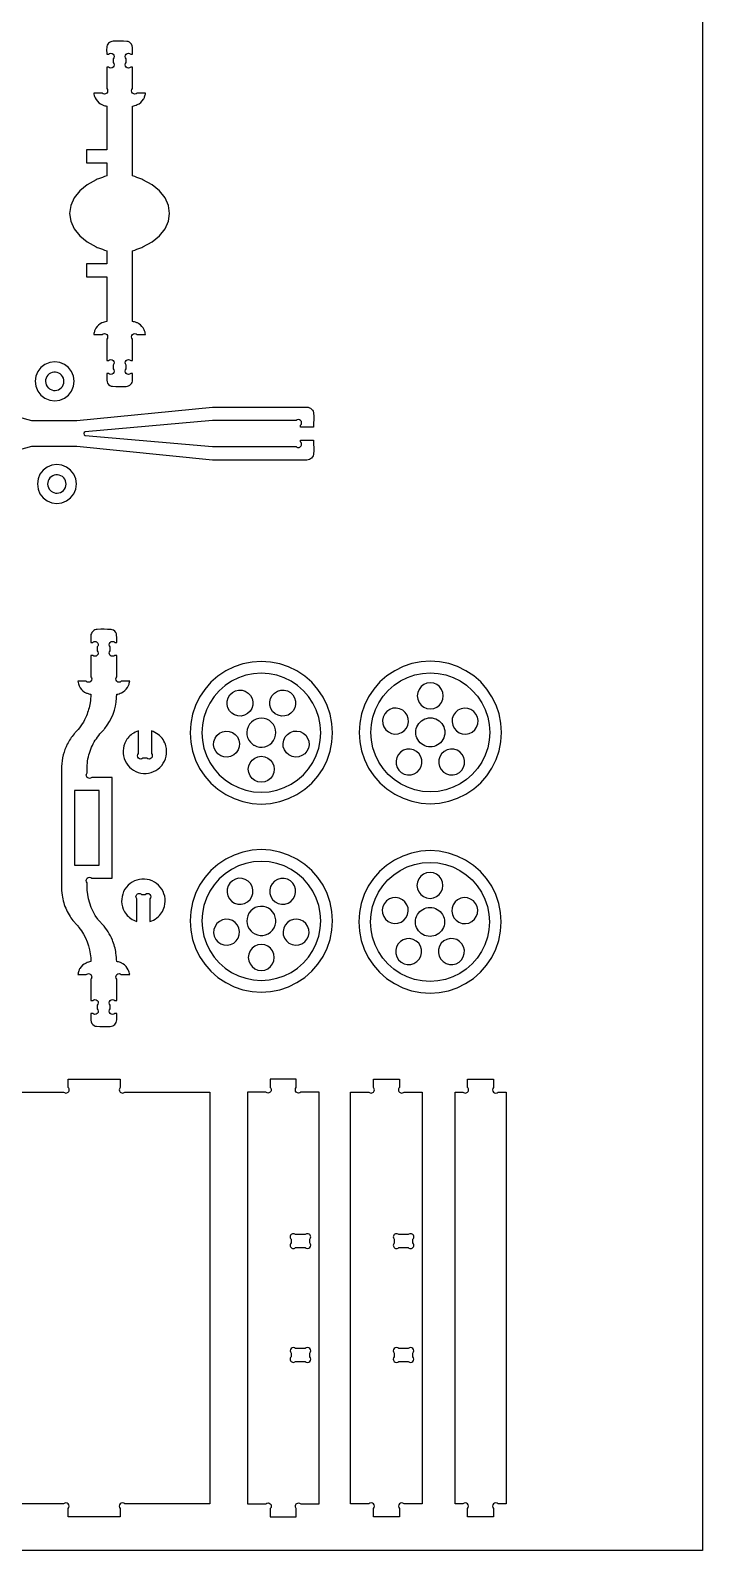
# Model space of a CAD drawing. Extents: x -745 to 183, y -809 to 482.
# Drawn here: x -128 to 183, y -809 to -106 of the extents above; entities that cross this region are included whole.
import ezdxf

# ---------------------------------------------------------------- set-up
doc = ezdxf.new("R2010")
doc.units = 0
doc.header["$MEASUREMENT"] = 0
doc.layers.get('0').update_dxf_attribs({"linetype": 'CONTINUOUS'})
doc.layers.add('ENGRAVE', color=1, linetype='CONTINUOUS')
doc.layers.add('LAYER_1', color=18, linetype='CONTINUOUS')

msp = doc.modelspace()

# ---------------------------------------------------------------- linework, layer by layer
msp.add_lwpolyline([(-745.43, -808.79), (-745.43, 481.66), (182.93, 481.66), (182.93, -808.79)], close=True)
at = {"layer": 'ENGRAVE'}
for points in [[(-35.04, -454.33), (-31.82, -455.92), (-28.41, -457.08), (-24.88, -457.78), (-21.3, -458.01), (-17.71, -457.78), (-14.18, -457.08), (-10.77, -455.92), (-7.55, -454.33), (-4.56, -452.33), (-1.85, -449.96), (0.52, -447.25), (2.52, -444.26), (4.11, -441.04), (5.26, -437.63), (5.97, -434.1), (6.2, -430.52), (5.97, -426.93), (5.26, -423.4), (4.11, -419.99), (2.52, -416.77), (0.52, -413.78), (-1.85, -411.07), (-4.56, -408.7), (-7.55, -406.7), (-10.77, -405.11), (-14.18, -403.96), (-17.71, -403.25), (-21.3, -403.02), (-24.88, -403.25), (-28.41, -403.96), (-31.82, -405.11), (-35.04, -406.7), (-38.03, -408.7), (-40.74, -411.07), (-43.11, -413.78), (-45.11, -416.77), (-46.7, -419.99), (-47.86, -423.4), (-48.56, -426.93), (-48.79, -430.52), (-48.56, -434.1), (-47.86, -437.63), (-46.7, -441.04), (-45.11, -444.26), (-43.11, -447.25), (-40.74, -449.96), (-38.03, -452.33)], [(40.17, -452.17), (37.47, -449.8), (35.09, -447.1), (33.1, -444.11), (31.51, -440.88), (30.35, -437.47), (29.65, -433.95), (29.41, -430.36), (29.65, -426.77), (30.35, -423.24), (31.51, -419.84), (33.1, -416.61), (35.09, -413.62), (37.47, -410.91), (40.17, -408.54), (43.16, -406.55), (46.39, -404.95), (49.79, -403.8), (53.32, -403.1), (56.91, -402.86), (60.5, -403.1), (64.03, -403.8), (67.43, -404.95), (70.66, -406.55), (73.65, -408.54), (76.35, -410.91), (78.72, -413.62), (80.72, -416.61), (82.31, -419.84), (83.47, -423.24), (84.17, -426.77), (84.41, -430.36), (84.17, -433.95), (83.47, -437.47), (82.31, -440.88), (80.72, -444.11), (78.72, -447.1), (76.35, -449.8), (73.65, -452.17), (70.66, -454.17), (67.43, -455.76), (64.03, -456.92), (60.5, -457.62), (56.91, -457.85), (53.32, -457.62), (49.79, -456.92), (46.39, -455.76), (43.16, -454.17)], [(-38.03, -539.36), (-35.04, -541.36), (-31.82, -542.95), (-28.41, -544.1), (-24.88, -544.81), (-21.3, -545.04), (-17.71, -544.81), (-14.18, -544.1), (-10.77, -542.95), (-7.55, -541.36), (-4.56, -539.36), (-1.85, -536.99), (0.52, -534.28), (2.52, -531.29), (4.11, -528.07), (5.26, -524.66), (5.97, -521.13), (6.2, -517.54), (5.97, -513.96), (5.26, -510.43), (4.11, -507.02), (2.52, -503.8), (0.52, -500.81), (-1.85, -498.1), (-4.56, -495.73), (-7.55, -493.73), (-10.77, -492.14), (-14.18, -490.98), (-17.71, -490.28), (-21.3, -490.05), (-24.88, -490.28), (-28.41, -490.98), (-31.82, -492.14), (-35.04, -493.73), (-38.03, -495.73), (-40.74, -498.1), (-43.11, -500.81), (-45.11, -503.8), (-46.7, -507.02), (-47.86, -510.43), (-48.56, -513.96), (-48.79, -517.54), (-48.56, -521.13), (-47.86, -524.66), (-46.7, -528.07), (-45.11, -531.29), (-43.11, -534.28), (-40.74, -536.99)], [(43.02, -541.83), (40.03, -539.83), (37.33, -537.46), (34.95, -534.76), (32.96, -531.77), (31.36, -528.54), (30.21, -525.13), (29.51, -521.61), (29.27, -518.02), (29.51, -514.43), (30.21, -510.9), (31.36, -507.5), (32.96, -504.27), (34.95, -501.28), (37.33, -498.57), (40.03, -496.2), (43.02, -494.21), (46.25, -492.61), (49.65, -491.46), (53.18, -490.76), (56.77, -490.52), (60.36, -490.76), (63.89, -491.46), (67.29, -492.61), (70.52, -494.21), (73.51, -496.2), (76.21, -498.57), (78.58, -501.28), (80.58, -504.27), (82.17, -507.5), (83.33, -510.9), (84.03, -514.43), (84.27, -518.02), (84.03, -521.61), (83.33, -525.13), (82.17, -528.54), (80.58, -531.77), (78.58, -534.76), (76.21, -537.46), (73.51, -539.83), (70.52, -541.83), (67.29, -543.42), (63.89, -544.58), (60.36, -545.28), (56.77, -545.51), (53.18, -545.28), (49.65, -544.58), (46.25, -543.42)]]:
    msp.add_lwpolyline(points, close=True, dxfattribs=at)
at = {"layer": 'LAYER_1'}
for points in [[(-80.87, -264.33), (-81.74, -264.33, -1), (-83.86, -262.2), (-83.86, -260.46, -1), (-81.74, -258.33), (-80.87, -258.33), (-80.87, -248.46, -1), (-78.74, -246.33), (-74.87, -246.33, 0.065228), (-75.52, -244.16, 0.148337), (-78, -241.32, 0.0567), (-79.18, -240.76, 0.042505), (-80.87, -240.33), (-80.87, -207.61, -0.003944), (-77.01, -206.24, 0.023671), (-76.06, -205.85), (-71.85, -203.51), (-68.4, -200.67), (-65.84, -197.43), (-64.27, -193.93), (-63.73, -190.29), (-64.27, -186.65), (-65.84, -183.15), (-68.4, -179.92), (-71.85, -177.07), (-76.06, -174.73, 0.023671), (-77.01, -174.35, -0.003944), (-80.87, -172.97), (-80.87, -140.67, 0.065228), (-78.7, -140.02, 0.148337), (-75.86, -137.54, 0.0567), (-75.29, -136.36, 0.042505), (-74.87, -134.67), (-78.74, -134.67, -1), (-80.87, -132.55), (-80.87, -122.67), (-81.74, -122.67, -1), (-83.86, -120.55), (-83.86, -118.8, -1), (-81.74, -116.67), (-80.87, -116.67, 0.006529), (-80.91, -113.53, 0.260864), (-82.37, -111.07, 0.118127), (-83.5, -110.74, 0.021662), (-89.86, -110.67, 0.190424), (-91.95, -111.58, 0.190352), (-92.86, -113.67, 0.012268), (-92.87, -115.17, -0.004089), (-92.86, -116.67), (-91.99, -116.67, -1), (-89.86, -118.8), (-89.86, -120.55, -1), (-91.99, -122.67), (-92.86, -122.67), (-92.86, -132.55, -1), (-94.99, -134.67), (-98.86, -134.67, 0.065228), (-98.21, -136.84, 0.148337), (-95.73, -139.68, 0.0567), (-94.55, -140.25, 0.042505), (-92.86, -140.67), (-92.86, -160.97), (-102.19, -160.97), (-102.19, -166.97), (-92.86, -166.97), (-92.86, -172.97, -0.00393), (-96.72, -174.35, 0.023583), (-97.67, -174.74), (-101.88, -177.09), (-105.33, -179.93), (-107.88, -183.16), (-109.46, -186.66), (-109.99, -190.29), (-109.46, -193.93), (-107.88, -197.42), (-105.33, -200.66), (-101.88, -203.5), (-97.67, -205.85, 0.023583), (-96.72, -206.23, -0.00393), (-92.86, -207.61), (-92.86, -213.61), (-102.19, -213.61), (-102.19, -219.61), (-92.86, -219.61), (-92.86, -240.33, 0.065228), (-95.03, -240.98, 0.148337), (-97.87, -243.46, 0.0567), (-98.43, -244.64, 0.042505), (-98.86, -246.33), (-94.99, -246.33, -1), (-92.86, -248.46), (-92.86, -258.33), (-91.99, -258.33, -1), (-89.86, -260.46), (-89.86, -262.2, -1), (-91.99, -264.33), (-92.86, -264.33, 0.006529), (-92.82, -267.48, 0.260864), (-91.36, -269.93, 0.118127), (-90.23, -270.27, 0.021662), (-83.86, -270.33, 0.190424), (-81.77, -269.42, 0.190352), (-80.87, -267.33, 0.012268), (-80.85, -265.83, -0.004089)], [(-119.03, -271.64, 0.936602), (-114.31, -264.58, 0.936602), (-119.91, -270.96, 0.032737), (-119.49, -271.33, 0.032737)], [(-118.04, -319.13, 0.936602), (-113.33, -312.08, 0.936602), (-118.93, -318.46, 0.032737), (-118.51, -318.83, 0.032737)], [(-88.21, -560.38), (-89.08, -560.38, -1), (-91.21, -558.25), (-91.21, -556.51, -1), (-89.08, -554.38), (-88.21, -554.38), (-88.21, -544.51, -1), (-86.08, -542.38), (-82.21, -542.38, 0.065228), (-82.86, -540.21, 0.148337), (-85.34, -537.37, 0.0567), (-86.52, -536.8, 0.042505), (-88.21, -536.38, 0.026399), (-88.56, -532.49, 0.064422), (-90.24, -526.41, 0.082666), (-94.78, -519.24, 0.005773), (-95.91, -518, -0.027956), (-96.99, -516.71, -0.16647), (-101.87, -501.24), (-101.85, -500.4), (-101.85, -499.95, -1), (-99.73, -497.82), (-90.27, -497.82), (-90.27, -451.2), (-99.73, -451.2, -1), (-101.85, -449.07), (-101.85, -448.62, -0.037192), (-101.79, -444.53, -0.074367), (-99.84, -437.24, -0.077224), (-95.96, -431.1, -0.012509), (-94.81, -429.84, 0.02617), (-93.69, -428.55, 0.149562), (-88.27, -414.42, 0.012372), (-88.24, -413.57, -0.004124), (-88.21, -412.72, 0.065228), (-86.04, -412.07, 0.148337), (-83.2, -409.59, 0.0567), (-82.64, -408.41, 0.042505), (-82.21, -406.72), (-86.08, -406.72, -1), (-88.21, -404.59), (-88.21, -394.72), (-89.08, -394.72, -1), (-91.21, -392.59), (-91.21, -390.85, -1), (-89.08, -388.72), (-88.21, -388.72, 0.006529), (-88.25, -385.57, 0.260864), (-89.71, -383.12, 0.118127), (-90.84, -382.79, 0.021662), (-97.21, -382.72, 0.190424), (-99.3, -383.63, 0.190352), (-100.2, -385.72, 0.012268), (-100.22, -387.22, -0.004089), (-100.2, -388.72), (-99.33, -388.72, -1), (-97.21, -390.85), (-97.21, -392.59, -1), (-99.33, -394.72), (-100.2, -394.72), (-100.2, -404.59, -1), (-102.33, -406.72), (-106.2, -406.72, 0.065228), (-105.55, -408.89, 0.148337), (-103.07, -411.73, 0.0567), (-101.89, -412.29, 0.042505), (-100.2, -412.72, -0.026399), (-100.55, -416.61, -0.064422), (-102.24, -422.69, -0.082666), (-106.78, -429.86, -0.018345), (-107.37, -430.48, 0.022041), (-107.95, -431.1, 0.061507), (-111.08, -435.75, 0.107635), (-113.77, -446.13, 0.01196), (-113.79, -446.95, -0.002886), (-113.79, -447.77, 0.000825), (-113.83, -474.55, 0.000825), (-113.79, -501.33, 0.033004), (-113.49, -505.61, 0.075197), (-111.47, -512.48, 0.033003), (-109.81, -515.51, 0.036703), (-107.95, -518, 0.013791), (-106.8, -519.26, -0.026597), (-105.68, -520.55, -0.149562), (-100.27, -534.67, -0.012372), (-100.23, -535.53, 0.004124), (-100.2, -536.38, 0.065228), (-102.37, -537.03, 0.148337), (-105.22, -539.51, 0.0567), (-105.78, -540.69, 0.042505), (-106.2, -542.38), (-102.33, -542.38, -1), (-100.2, -544.51), (-100.2, -554.38), (-99.33, -554.38, -1), (-97.21, -556.51), (-97.21, -558.25, -1), (-99.33, -560.38), (-100.2, -560.38, 0.006529), (-100.16, -563.52, 0.260864), (-98.71, -565.98, 0.118127), (-97.57, -566.31, 0.021662), (-91.21, -566.38, 0.190424), (-89.12, -565.47, 0.190352), (-88.21, -563.38, 0.012268), (-88.2, -561.88, -0.004089)], [(-24.66, -436.34, 0.967799), (-17.56, -424.93, 0.967799), (-25.39, -435.85, 0.016364), (-25.03, -436.1, 0.016364)], [(-72.19, -429.65), (-72.19, -440.12, -1), (-74.32, -442.24), (-76.06, -442.24, -1), (-78.19, -440.12), (-78.19, -429.65, 0.069827), (-81.02, -431.08, 0.143963), (-84.5, -435.39, 0.513852), (-75.85, -449.31, 0.513741), (-65.45, -436.64, 0.165644), (-68.99, -431.35, 0.081484)], [(-78.87, -517.87), (-78.87, -507.41, -1), (-76.75, -505.28), (-75, -505.28, -1), (-72.87, -507.41), (-72.87, -517.87, 0.081484), (-69.68, -516.17, 0.165644), (-66.14, -510.89, 0.513741), (-76.53, -498.21, 0.513852), (-85.19, -512.13, 0.143963), (-81.71, -516.45, 0.069827)], [(-25.39, -522.88, 0.967799), (-16.86, -512.49, 0.967799), (-26.05, -522.3, 0.016364), (-25.73, -522.6, 0.016364)], [(-110.64, -793.21), (-110.64, -789.32, 1), (-112.77, -787.19), (-152.08, -787.19), (-152.08, -596.74), (-112.77, -596.74, 1), (-110.64, -594.62), (-110.64, -590.73), (-86.58, -590.73), (-86.58, -594.62, 1), (-84.45, -596.74), (-45.15, -596.74), (-45.15, -787.19), (-84.45, -787.19, 1), (-86.58, -789.32), (-86.58, -793.21)], [(-5.11, -793.21), (-5.11, -789.32, -1), (-2.98, -787.19), (5.45, -787.19), (5.45, -596.74), (-2.98, -596.74, -1), (-5.11, -594.62), (-5.11, -590.73), (-17.14, -590.73), (-17.14, -594.62, -1), (-19.26, -596.74), (-27.69, -596.74), (-27.69, -787.19), (-19.26, -787.19, -1), (-17.14, -789.32), (-17.14, -793.21)], [(30.59, -793.21), (30.59, -789.32, 1), (28.46, -787.19), (20.04, -787.19), (20.04, -596.74), (28.46, -596.74, 1), (30.59, -594.62), (30.59, -590.73), (42.62, -590.73), (42.62, -594.62, 1), (44.75, -596.74), (53.18, -596.74), (53.18, -787.19), (44.75, -787.19, 1), (42.62, -789.32), (42.62, -793.21)], [(74.16, -793.21), (74.16, -789.32, 1), (72.03, -787.19), (68.34, -787.19), (68.34, -596.74), (72.03, -596.74, 1), (74.16, -594.62), (74.16, -590.73), (86.19, -590.73), (86.19, -594.62, 1), (88.31, -596.74), (92, -596.74), (92, -787.19), (88.31, -787.19, 1), (86.19, -789.32), (86.19, -793.21)], [(-1, -662.65), (-5.4, -662.65, 1), (-7.53, -664.78), (-7.53, -666.52, 1), (-5.4, -668.65), (-1, -668.65, 1), (1.13, -666.52), (1.13, -664.78, 1)], [(42.32, -668.65), (46.73, -668.65, 1), (48.86, -666.52), (48.86, -664.78, 1), (46.73, -662.65), (42.32, -662.65, 1), (40.2, -664.78), (40.2, -666.52, 1)], [(-1, -715.29), (-5.4, -715.29, 1), (-7.53, -717.42), (-7.53, -719.16, 1), (-5.4, -721.29), (-1, -721.29, 1), (1.13, -719.16), (1.13, -717.42, 1)], [(46.73, -715.29), (42.32, -715.29, 1), (40.2, -717.42), (40.2, -719.16, 1), (42.32, -721.29), (46.73, -721.29, 1), (48.86, -719.16), (48.86, -717.42, 1)]]:
    msp.add_lwpolyline(points, format="xyb", close=True, dxfattribs=at)
for points in [[(-121.41, -275.77), (-119.24, -276.67), (-116.9, -276.98), (-114.57, -276.67), (-112.39, -275.77), (-110.52, -274.33), (-109.09, -272.47), (-108.18, -270.29), (-107.88, -267.95), (-108.18, -265.62), (-109.09, -263.44), (-110.52, -261.57), (-112.39, -260.14), (-114.57, -259.24), (-116.9, -258.93), (-119.24, -259.24), (-121.41, -260.14), (-123.28, -261.57), (-124.72, -263.44), (-125.62, -265.62), (-125.92, -267.95), (-125.62, -270.29), (-124.72, -272.47), (-123.28, -274.33)], [(-120.43, -323.27), (-118.25, -324.17), (-115.92, -324.47), (-113.58, -324.17), (-111.41, -323.27), (-109.54, -321.83), (-108.1, -319.96), (-107.2, -317.79), (-106.89, -315.45), (-107.2, -313.12), (-108.1, -310.94), (-109.54, -309.07), (-111.41, -307.64), (-113.58, -306.73), (-115.92, -306.43), (-118.25, -306.73), (-120.43, -307.64), (-122.3, -309.07), (-123.73, -310.94), (-124.63, -313.12), (-124.94, -315.45), (-124.63, -317.79), (-123.73, -319.96), (-122.3, -321.83)], [(-37.78, -459.07), (-33.91, -460.97), (-29.83, -462.36), (-25.6, -463.2), (-21.3, -463.48), (-16.99, -463.2), (-12.76, -462.36), (-8.68, -460.97), (-4.81, -459.07), (-1.23, -456.67), (2.02, -453.83), (4.86, -450.59), (7.26, -447), (9.16, -443.13), (10.55, -439.05), (11.39, -434.82), (11.67, -430.52), (11.39, -426.21), (10.55, -421.98), (9.16, -417.9), (7.26, -414.03), (4.86, -410.45), (2.02, -407.2), (-1.23, -404.36), (-4.81, -401.96), (-8.68, -400.06), (-12.76, -398.67), (-16.99, -397.83), (-21.3, -397.55), (-25.6, -397.83), (-29.83, -398.67), (-33.91, -400.06), (-37.78, -401.96), (-41.37, -404.36), (-44.61, -407.2), (-47.45, -410.45), (-49.85, -414.03), (-51.76, -417.9), (-53.14, -421.98), (-53.98, -426.21), (-54.26, -430.52), (-53.98, -434.82), (-53.14, -439.05), (-51.76, -443.13), (-49.85, -447), (-47.45, -450.59), (-44.61, -453.83), (-41.37, -456.67)], [(40.43, -458.91), (44.29, -460.82), (48.38, -462.2), (52.61, -463.05), (56.91, -463.33), (61.21, -463.05), (65.44, -462.2), (69.53, -460.82), (73.39, -458.91), (76.98, -456.51), (80.22, -453.67), (83.07, -450.43), (85.46, -446.84), (87.37, -442.97), (88.76, -438.89), (89.6, -434.66), (89.88, -430.36), (89.6, -426.05), (88.76, -421.83), (87.37, -417.74), (85.46, -413.87), (83.07, -410.29), (80.22, -407.05), (76.98, -404.2), (73.39, -401.81), (69.53, -399.9), (65.44, -398.51), (61.21, -397.67), (56.91, -397.39), (52.61, -397.67), (48.38, -398.51), (44.29, -399.9), (40.43, -401.81), (36.84, -404.2), (33.6, -407.05), (30.75, -410.29), (28.36, -413.87), (26.45, -417.74), (25.06, -421.83), (24.22, -426.05), (23.94, -430.36), (24.22, -434.66), (25.06, -438.89), (26.45, -442.97), (28.36, -446.84), (30.75, -450.43), (33.6, -453.67), (36.84, -456.51)], [(55.35, -419.27), (56.91, -419.47), (58.47, -419.27), (59.92, -418.67), (61.16, -417.71), (62.12, -416.47), (62.72, -415.01), (62.93, -413.46), (62.72, -411.9), (62.12, -410.45), (61.16, -409.2), (59.92, -408.25), (58.47, -407.65), (56.91, -407.44), (55.35, -407.65), (53.9, -408.25), (52.66, -409.2), (51.7, -410.45), (51.1, -411.9), (50.89, -413.46), (51.1, -415.01), (51.7, -416.47), (52.66, -417.71), (53.9, -418.67)], [(-36.06, -420.33), (-36.81, -418.94), (-37.17, -417.42), (-37.12, -415.85), (-36.67, -414.34), (-35.84, -413.01), (-34.7, -411.93), (-33.32, -411.18), (-31.79, -410.82), (-30.22, -410.87), (-28.72, -411.32), (-27.38, -412.15), (-26.3, -413.29), (-25.56, -414.67), (-25.2, -416.2), (-25.24, -417.77), (-25.69, -419.27), (-26.52, -420.61), (-27.66, -421.69), (-29.05, -422.43), (-30.57, -422.79), (-32.14, -422.75), (-33.65, -422.3), (-34.98, -421.47)], [(-16.05, -420.62), (-16.88, -419.28), (-17.33, -417.78), (-17.37, -416.21), (-17.01, -414.68), (-16.26, -413.3), (-15.18, -412.16), (-13.84, -411.33), (-12.34, -410.89), (-10.77, -410.84), (-9.24, -411.21), (-7.86, -411.95), (-6.72, -413.03), (-5.89, -414.37), (-5.45, -415.87), (-5.4, -417.44), (-5.77, -418.97), (-6.51, -420.35), (-7.59, -421.49), (-8.93, -422.32), (-10.43, -422.77), (-12, -422.81), (-13.53, -422.45), (-14.91, -421.7)], [(38.98, -430.83), (40.52, -431.11), (42.09, -430.99), (43.57, -430.47), (44.86, -429.59), (45.88, -428.39), (46.56, -426.98), (46.85, -425.43), (46.73, -423.87), (46.21, -422.39), (45.32, -421.09), (44.13, -420.07), (42.71, -419.39), (41.17, -419.1), (39.6, -419.22), (38.12, -419.74), (36.83, -420.63), (35.81, -421.82), (35.13, -423.24), (34.84, -424.78), (34.96, -426.35), (35.48, -427.83), (36.37, -429.12), (37.56, -430.15)], [(71.73, -431.02), (73.3, -431.14), (74.84, -430.86), (76.26, -430.18), (77.45, -429.16), (78.34, -427.87), (78.87, -426.39), (78.99, -424.82), (78.7, -423.28), (78.03, -421.86), (77.01, -420.66), (75.71, -419.78), (74.23, -419.25), (72.67, -419.13), (71.12, -419.41), (69.71, -420.09), (68.51, -421.11), (67.62, -422.4), (67.1, -423.88), (66.98, -425.45), (67.26, -426.99), (67.94, -428.41), (68.96, -429.61), (70.25, -430.5)], [(53.55, -436.18), (52.82, -435.69), (52.16, -435.11), (51.58, -434.45), (51.09, -433.72), (50.7, -432.93), (50.42, -432.1), (50.25, -431.24), (50.19, -430.36), (50.25, -429.48), (50.42, -428.62), (50.7, -427.79), (51.09, -427), (51.58, -426.27), (52.16, -425.61), (52.82, -425.03), (53.55, -424.54), (54.34, -424.15), (55.17, -423.87), (56.03, -423.7), (56.91, -423.64), (57.79, -423.7), (58.65, -423.87), (59.48, -424.15), (60.27, -424.54), (61, -425.03), (61.66, -425.61), (62.24, -426.27), (62.73, -427), (63.12, -427.79), (63.4, -428.62), (63.57, -429.48), (63.63, -430.36), (63.57, -431.24), (63.4, -432.1), (63.12, -432.93), (62.73, -433.72), (62.24, -434.45), (61.66, -435.11), (61, -435.69), (60.27, -436.18), (59.48, -436.57), (58.65, -436.85), (57.79, -437.02), (56.91, -437.08), (56.03, -437.02), (55.17, -436.85), (54.34, -436.57)], [(-42.4, -439.05), (-43.08, -437.64), (-43.37, -436.09), (-43.25, -434.53), (-42.73, -433.04), (-41.84, -431.75), (-40.65, -430.73), (-39.23, -430.05), (-37.69, -429.76), (-36.12, -429.88), (-34.64, -430.4), (-33.34, -431.29), (-32.32, -432.48), (-31.64, -433.9), (-31.35, -435.44), (-31.47, -437.01), (-32, -438.49), (-32.88, -439.78), (-34.07, -440.81), (-35.49, -441.48), (-37.03, -441.77), (-38.6, -441.65), (-40.08, -441.13), (-41.38, -440.24)], [(-9.69, -439.76), (-10.58, -438.47), (-11.11, -436.99), (-11.23, -435.42), (-10.94, -433.88), (-10.27, -432.46), (-9.25, -431.27), (-7.95, -430.38), (-6.47, -429.85), (-4.91, -429.73), (-3.36, -430.02), (-1.95, -430.69), (-0.75, -431.71), (0.14, -433.01), (0.66, -434.49), (0.79, -436.05), (0.5, -437.6), (-0.18, -439.01), (-1.2, -440.21), (-2.49, -441.1), (-3.97, -441.62), (-5.54, -441.75), (-7.08, -441.46), (-8.5, -440.78)], [(-25.55, -451.67), (-26.51, -450.42), (-27.11, -448.97), (-27.31, -447.42), (-27.11, -445.86), (-26.51, -444.41), (-25.55, -443.16), (-24.3, -442.21), (-22.85, -441.61), (-21.3, -441.4), (-19.74, -441.61), (-18.29, -442.21), (-17.04, -443.16), (-16.09, -444.41), (-15.49, -445.86), (-15.28, -447.42), (-15.49, -448.97), (-16.09, -450.42), (-17.04, -451.67), (-18.29, -452.63), (-19.74, -453.23), (-21.3, -453.43), (-22.85, -453.23), (-24.3, -452.63)], [(44.89, -449.69), (46.42, -450.05), (47.99, -450), (49.49, -449.55), (50.83, -448.73), (51.9, -447.58), (52.65, -446.2), (53.01, -444.67), (52.96, -443.1), (52.51, -441.6), (51.69, -440.26), (50.54, -439.19), (49.16, -438.44), (47.63, -438.08), (46.06, -438.13), (44.56, -438.58), (43.22, -439.4), (42.14, -440.55), (41.4, -441.93), (41.04, -443.46), (41.08, -445.03), (41.54, -446.53), (42.36, -447.87), (43.5, -448.94)], [(64.36, -449.54), (65.87, -449.99), (67.44, -450.03), (68.97, -449.67), (70.35, -448.92), (71.49, -447.84), (72.31, -446.5), (72.76, -445), (72.8, -443.43), (72.44, -441.9), (71.69, -440.52), (70.61, -439.38), (69.28, -438.56), (67.77, -438.11), (66.2, -438.06), (64.67, -438.43), (63.29, -439.18), (62.15, -440.25), (61.33, -441.59), (60.88, -443.1), (60.84, -444.67), (61.2, -446.19), (61.95, -447.58), (63.03, -448.72)], [(-107.77, -491.81), (-96.28, -491.81), (-96.28, -457.21), (-107.77, -457.21)], [(-37.78, -546.1), (-33.91, -548), (-29.83, -549.39), (-25.6, -550.23), (-21.3, -550.51), (-16.99, -550.23), (-12.76, -549.39), (-8.68, -548), (-4.81, -546.1), (-1.23, -543.7), (2.02, -540.86), (4.86, -537.61), (7.26, -534.03), (9.16, -530.16), (10.55, -526.08), (11.39, -521.85), (11.67, -517.54), (11.39, -513.24), (10.55, -509.01), (9.16, -504.93), (7.26, -501.06), (4.86, -497.47), (2.02, -494.23), (-1.23, -491.39), (-4.81, -488.99), (-8.68, -487.09), (-12.76, -485.7), (-16.99, -484.86), (-21.3, -484.58), (-25.6, -484.86), (-29.83, -485.7), (-33.91, -487.09), (-37.78, -488.99), (-41.37, -491.39), (-44.61, -494.23), (-47.45, -497.47), (-49.85, -501.06), (-51.76, -504.93), (-53.14, -509.01), (-53.98, -513.24), (-54.26, -517.54), (-53.98, -521.85), (-53.14, -526.08), (-51.76, -530.16), (-49.85, -534.03), (-47.45, -537.61), (-44.61, -540.86), (-41.37, -543.7)], [(44.15, -548.48), (48.24, -549.86), (52.47, -550.71), (56.77, -550.99), (61.07, -550.71), (65.3, -549.86), (69.39, -548.48), (73.25, -546.57), (76.84, -544.17), (80.08, -541.33), (82.92, -538.09), (85.32, -534.5), (87.23, -530.63), (88.61, -526.55), (89.46, -522.32), (89.74, -518.02), (89.46, -513.71), (88.61, -509.49), (87.23, -505.4), (85.32, -501.53), (82.92, -497.95), (80.08, -494.71), (76.84, -491.86), (73.25, -489.47), (69.39, -487.56), (65.3, -486.17), (61.07, -485.33), (56.77, -485.05), (52.47, -485.33), (48.24, -486.17), (44.15, -487.56), (40.28, -489.47), (36.7, -491.86), (33.46, -494.71), (30.61, -497.95), (28.22, -501.53), (26.31, -505.4), (24.92, -509.49), (24.08, -513.71), (23.8, -518.02), (24.08, -522.32), (24.92, -526.55), (26.31, -530.63), (28.22, -534.5), (30.61, -538.09), (33.46, -541.33), (36.7, -544.17), (40.28, -546.57)], [(-33.65, -509.32), (-32.14, -509.78), (-30.57, -509.82), (-29.05, -509.46), (-27.66, -508.72), (-26.52, -507.64), (-25.69, -506.3), (-25.24, -504.8), (-25.2, -503.23), (-25.56, -501.7), (-26.3, -500.32), (-27.38, -499.18), (-28.72, -498.35), (-30.22, -497.9), (-31.79, -497.85), (-33.32, -498.21), (-34.7, -498.96), (-35.84, -500.03), (-36.67, -501.37), (-37.12, -502.88), (-37.17, -504.44), (-36.81, -505.97), (-36.06, -507.36), (-34.98, -508.5)], [(-13.53, -509.47), (-12, -509.84), (-10.43, -509.79), (-8.93, -509.35), (-7.59, -508.52), (-6.51, -507.38), (-5.77, -506), (-5.4, -504.47), (-5.45, -502.9), (-5.89, -501.4), (-6.72, -500.06), (-7.86, -498.98), (-9.24, -498.23), (-10.77, -497.87), (-12.34, -497.91), (-13.84, -498.36), (-15.18, -499.19), (-16.26, -500.33), (-17.01, -501.71), (-17.37, -503.24), (-17.33, -504.81), (-16.88, -506.31), (-16.05, -507.65), (-14.91, -508.73)], [(55.21, -506.93), (56.77, -507.13), (58.33, -506.93), (59.78, -506.33), (61.02, -505.37), (61.98, -504.13), (62.58, -502.67), (62.78, -501.12), (62.58, -499.56), (61.98, -498.11), (61.02, -496.86), (59.78, -495.91), (58.33, -495.31), (56.77, -495.1), (55.21, -495.31), (53.76, -495.91), (52.51, -496.86), (51.56, -498.11), (50.96, -499.56), (50.75, -501.12), (50.96, -502.67), (51.56, -504.13), (52.51, -505.37), (53.76, -506.33)], [(38.84, -518.49), (40.38, -518.77), (41.94, -518.65), (43.43, -518.13), (44.72, -517.25), (45.74, -516.05), (46.42, -514.64), (46.71, -513.09), (46.59, -511.53), (46.07, -510.05), (45.18, -508.75), (43.99, -507.73), (42.57, -507.05), (41.03, -506.76), (39.46, -506.88), (37.98, -507.4), (36.69, -508.29), (35.66, -509.48), (34.99, -510.9), (34.7, -512.44), (34.82, -514.01), (35.34, -515.49), (36.23, -516.79), (37.42, -517.81)], [(53.41, -523.84), (52.68, -523.35), (52.02, -522.77), (51.44, -522.11), (50.95, -521.38), (50.56, -520.59), (50.28, -519.76), (50.11, -518.9), (50.05, -518.02), (50.11, -517.14), (50.28, -516.28), (50.56, -515.45), (50.95, -514.66), (51.44, -513.93), (52.02, -513.27), (52.68, -512.69), (53.41, -512.2), (54.2, -511.81), (55.03, -511.53), (55.89, -511.36), (56.77, -511.3), (57.65, -511.36), (58.51, -511.53), (59.34, -511.81), (60.13, -512.2), (60.86, -512.69), (61.52, -513.27), (62.1, -513.93), (62.59, -514.66), (62.98, -515.45), (63.26, -516.28), (63.43, -517.14), (63.49, -518.02), (63.43, -518.9), (63.26, -519.76), (62.98, -520.59), (62.59, -521.38), (62.1, -522.11), (61.52, -522.77), (60.86, -523.35), (60.13, -523.84), (59.34, -524.23), (58.51, -524.51), (57.65, -524.68), (56.77, -524.74), (55.89, -524.68), (55.03, -524.51), (54.2, -524.23)], [(71.59, -518.68), (73.16, -518.8), (74.7, -518.52), (76.12, -517.84), (77.31, -516.82), (78.2, -515.53), (78.73, -514.05), (78.85, -512.48), (78.56, -510.94), (77.89, -509.52), (76.87, -508.32), (75.57, -507.44), (74.09, -506.91), (72.53, -506.79), (70.98, -507.07), (69.57, -507.75), (68.37, -508.77), (67.48, -510.06), (66.96, -511.54), (66.83, -513.11), (67.12, -514.65), (67.8, -516.07), (68.82, -517.27), (70.11, -518.16)], [(-40.08, -528.16), (-38.6, -528.68), (-37.03, -528.8), (-35.49, -528.51), (-34.07, -527.83), (-32.88, -526.81), (-32, -525.52), (-31.47, -524.04), (-31.35, -522.47), (-31.64, -520.93), (-32.32, -519.51), (-33.34, -518.32), (-34.64, -517.43), (-36.12, -516.91), (-37.69, -516.79), (-39.23, -517.08), (-40.65, -517.76), (-41.84, -518.78), (-42.73, -520.07), (-43.25, -521.55), (-43.37, -523.12), (-43.08, -524.66), (-42.4, -526.08), (-41.38, -527.27)], [(-7.08, -528.49), (-5.54, -528.77), (-3.97, -528.65), (-2.49, -528.13), (-1.2, -527.24), (-0.18, -526.04), (0.5, -524.63), (0.79, -523.08), (0.66, -521.52), (0.14, -520.04), (-0.75, -518.74), (-1.95, -517.72), (-3.36, -517.05), (-4.91, -516.76), (-6.47, -516.88), (-7.95, -517.41), (-9.25, -518.3), (-10.27, -519.49), (-10.94, -520.91), (-11.23, -522.45), (-11.11, -524.02), (-10.58, -525.5), (-9.69, -526.79), (-8.5, -527.81)], [(44.75, -537.35), (46.27, -537.71), (47.84, -537.66), (49.35, -537.21), (50.68, -536.39), (51.76, -535.24), (52.51, -533.86), (52.87, -532.33), (52.82, -530.76), (52.37, -529.26), (51.54, -527.92), (50.4, -526.85), (49.02, -526.1), (47.49, -525.74), (45.92, -525.79), (44.42, -526.24), (43.08, -527.06), (42, -528.21), (41.26, -529.59), (40.9, -531.12), (40.94, -532.69), (41.4, -534.19), (42.22, -535.53), (43.36, -536.6)], [(64.22, -537.2), (65.73, -537.65), (67.3, -537.69), (68.82, -537.33), (70.21, -536.58), (71.35, -535.5), (72.17, -534.16), (72.62, -532.66), (72.66, -531.09), (72.3, -529.56), (71.55, -528.18), (70.47, -527.04), (69.14, -526.22), (67.63, -525.77), (66.06, -525.72), (64.53, -526.09), (63.15, -526.84), (62.01, -527.91), (61.19, -529.25), (60.74, -530.76), (60.69, -532.33), (61.06, -533.85), (61.81, -535.24), (62.88, -536.38)], [(-22.85, -540.26), (-21.3, -540.46), (-19.74, -540.26), (-18.29, -539.66), (-17.04, -538.7), (-16.09, -537.45), (-15.49, -536), (-15.28, -534.45), (-15.49, -532.89), (-16.09, -531.44), (-17.04, -530.19), (-18.29, -529.24), (-19.74, -528.63), (-21.3, -528.43), (-22.85, -528.63), (-24.3, -529.24), (-25.55, -530.19), (-26.51, -531.44), (-27.11, -532.89), (-27.31, -534.45), (-27.11, -536), (-26.51, -537.45), (-25.55, -538.7), (-24.3, -539.66)]]:
    msp.add_lwpolyline(points, close=True, dxfattribs=at)
msp.add_lwpolyline([(-188.92, -269.26), (-127.66, -286.14), (-106.6, -286.14), (-43.93, -279.91), (-0.2, -279.91, -0.190421), (1.97, -280.85, -0.190421), (2.92, -283.03, -0.012272), (2.94, -286.09, 0.004091), (2.92, -289.15), (-3.1, -289.15), (-3.1, -288.26, 1), (-5.23, -286.14), (-43.93, -286.14), (-102.85, -291.33, 0.347548), (-103.5, -292.15, 0.347548), (-102.85, -292.98), (-43.93, -298.17), (-5.23, -298.17, 1), (-3.1, -296.04), (-3.1, -295.16), (2.92, -295.16, 0.004091), (2.94, -298.22, -0.012272), (2.92, -301.28, -0.190421), (1.97, -303.45, -0.190421), (-0.2, -304.39), (-43.93, -304.39), (-106.6, -298.17), (-127.66, -298.17), (-188.93, -315.04, 1)], format="xyb", dxfattribs=at)

doc.saveas('drawing.dxf')
